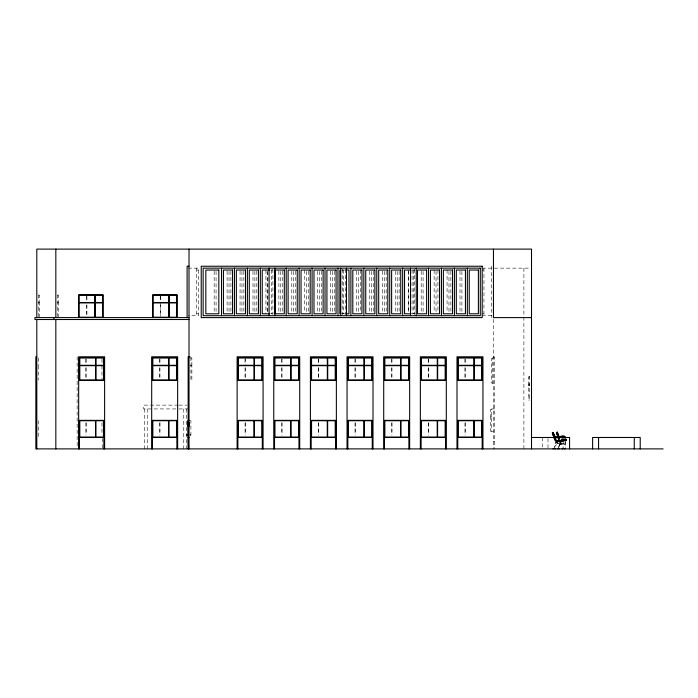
<?xml version="1.0" encoding="UTF-8"?>
<svg xmlns="http://www.w3.org/2000/svg" width="698" height="698" viewBox="0 0 698 698"><rect width="100%" height="100%" fill="white"/><g stroke="black" fill="none" stroke-linecap="round" stroke-linejoin="round"><path stroke-width="0.52" stroke-dasharray="3.49 2.62" d="M190.231 434.601L190.257 434.714M560.25 444.164C561.716 444.678 559.037 439.347 559.709 443.919M559.866 444.417L554.989 440.342L555.687 443.692L554.299 447.54M559.683 444.216C561.576 445.481 564.891 442.043 561.654 440.962M566.488 440.211L566.41 440.604A1.387 1.387 0 0 0 566.34 439.688L566.479 439.958M565.589 440.106L565.066 440.517L565.912 440.237M564.263 440.106L563.068 440.656L563.993 440.551L563.225 440.7L563.365 440.246M561.279 440.359L560.756 441.389L559.22 440.7L558.732 439.731L559.22 439.208L559.848 440.229C559.299 441.267 560.878 442.898 562.466 443.745C567.945 446.205 562.815 438.859 566.253 440.743M566.41 440.281L566.366 439.757M565.86 440.517L565.999 440.351M564.316 440.255L563.216 440.813L563.609 440.56M556.001 444.015C555.303 439.251 558.417 444.609 556.899 444.12M563.033 440.752C562.989 439.295 562.448 442.628 561.524 440.028L563.993 439.976L563.993 440.761L562.256 440.595M564.926 438.868L564.359 438.868M564.176 440.421L563.679 440.708M563.461 440.333L563.399 440.342M564.124 440.333C565.275 439.304 561.166 440.682 561.602 438.78M560.564 440.7L560.965 440.831M559.499 440.708L558.618 441.049M561.506 440.639L561 440.412L561.838 440.517M560.747 440.77L560.354 440.517L561.079 440.708M190.126 434.714L190.694 434.627L190.1 434.601M190.685 434.68L190.1 435.142M562.754 440.813L562.763 440.246L562.832 440.892M560.014 440.621L559.526 440.944M564.542 440.106L564.071 440.866L564.097 439.836A1.126 1.126 0 0 1 564.097 440.7M558.67 447.444C558.4 442.872 568.102 442.218 565.38 447.566M558.313 447.514C561.323 446.144 557.17 438.379 560.241 441.415M565.589 438.841L565.345 439.339M563.216 438.894L562.885 439.496M560.311 440.804L560.555 440.621M561.724 438.841L562.021 439.408L562.318 438.841M561.838 440.403L561.541 440.63M564.124 440.639L561.096 441.354A1.771 1.771 0 0 1 560.258 441.319L559.473 441.084M554.744 447.47C554.893 443.012 565.528 442.043 562.92 447.593M563.007 438.859L562.571 439.417L562.466 438.841M562.126 441.049L560.852 440.438M562.335 440.866L562.78 440.647M561.716 440.613L561.907 441.092L562.832 440.508M563.164 440.883L563.225 447.339M565.572 440.752L565.633 447.313M558.644 439.347L559.203 439.086M561.785 440.403L561.227 440.691M564.028 440.874L562.3 440.918M558.95 440.857L559.22 440.77M560.023 440.953L559.936 440.307L560.887 440.613M556.036 441.18L556.315 441.424A2.67 2.67 0 0 0 557.702 441.52L561.41 440.857L561.297 440.08L557.589 440.7L557.702 441.476L557.013 441.511M557.702 441.52L562.23 440.665L556.681 441.45M556.044 439.792L557.44 440.49L562.082 439.644M561.044 440.229L560.415 440.176M557.632 440.368L556.341 440.063M558.775 439.714L559.552 441.014L559.063 440.351M565.232 440.613L564.263 440.682L564.211 439.871L565.206 439.819L565.232 440.613L565.284 439.827L566.261 439.827L566.261 440.621L560.258 441.319M188.172 268.137L198.529 268.137L198.529 315.705L188.172 315.705M482.039 268.137L530.419 268.137M196.627 270.039L198.529 270.039M270.745 270.039L272.778 270.039M341.531 270.039L345.955 270.039M411.663 270.039L415.101 270.039M482.039 270.039L483.941 270.039M38.704 295.149L39.655 295.149L39.655 302.513L38.704 302.513M57.733 295.149L58.684 295.149L58.684 302.513L57.733 302.513M38.704 302.888L39.655 302.888L39.655 317.224M57.733 302.888L58.684 302.888L58.684 317.224M196.627 313.803L198.529 313.803M270.745 313.803L272.778 313.803M341.531 313.803L345.955 313.803M411.663 313.803L415.101 313.803M482.039 313.803L483.941 313.803M482.039 315.705L493.451 315.705M493.451 356.8L494.402 356.8L494.402 448.893M494.402 357.865L492.5 357.865L492.5 383.551L494.402 383.551M189.969 357.943L191.871 357.943L191.871 365.298L189.969 365.298M492.5 358.44L491.549 358.44L491.549 382.984L492.5 382.984M189.969 365.682L191.871 365.682L191.871 380.017L189.969 380.017M529.608 376.606L528.656 376.606L528.656 400.05L529.608 400.05M528.656 377.984L529.608 377.984M528.656 383.97L529.608 383.97M528.656 384.345L529.608 384.345M528.656 385.34L529.608 385.34M528.656 385.715L529.608 385.715M528.656 398.68L529.608 398.68M178.208 405.128L143.605 405.128L143.605 408.932L178.208 408.932M178.906 405.128L186.994 405.128M178.906 408.932L189.018 408.932M494.402 408.932L491.549 408.932L491.549 431.765L493.451 431.765M491.549 409.316L490.598 409.316L490.598 416.671L491.549 416.671M491.549 417.055L490.598 417.055L490.598 431.39L491.549 431.39M189.969 420.728L190.92 420.728L190.92 437.096L189.969 437.096M190.135 434.994L190.667 434.784M566.287 439.487L564.403 439.539L564.254 438.806M564.699 439.592L566.305 439.618M562.091 439.74L564.01 439.74M564.769 440.141L565.328 440.517M562.719 440.342L563.234 440.421L562.824 440.656M493.451 441.328L494.402 441.328M565.354 439.478L561.052 440.333A1.169 1.169 0 0 1 560.398 440.272L560.267 440.106M557.109 442.759L556.716 442.427L557.187 442.846M560.084 440.106L559.464 439.112M555.687 441.075L555.006 440.202M562.544 440.682L562.352 440.246M560.023 441.956L560.494 442.523M555.407 440.831L554.081 437.629M558.828 440.115L558.13 437.445M554.744 439.932L554.474 439.208M554.989 438.012L555.381 439.243L554.561 439.182M564.141 439.976L561.009 440.56L561.096 441.354M190.571 435.107L190.58 434.601M560.128 440.281L560.232 441.057M560.049 440.29L560.154 441.066M558.871 440.482L558.985 441.258M558.766 440.508L558.871 441.276M563.085 440.133L563.111 440.935M562.065 440.342L562.152 441.136L561.977 440.359M547.991 438.51L547.991 447.854M542.381 437.48L542.381 447.854M529.608 376.231L529.608 400.434M523.893 268.137L523.893 448.893M493.451 319.309L493.451 448.893M491.549 266.235L491.549 317.607M483.941 268.137L483.941 315.705M465.33 422.779L465.33 435.046M465.269 358.99L465.269 364.251M465.269 367.724L465.269 378.988M464.885 358.99L464.885 364.251M464.885 367.724L464.885 378.988M464.947 422.779L464.947 435.046M461.91 271.382L461.91 312.46M459.999 271.103L459.999 312.73M450.873 271.103L450.873 312.73M448.971 271.382L448.971 312.46M447.069 270.039L447.069 312.73M437.934 270.039L437.934 312.73M436.032 271.382L436.032 312.46M434.13 270.039L434.13 312.73M428.685 422.779L428.685 435.046M428.624 358.99L428.624 364.251M428.624 367.724L428.624 380.017M428.24 358.99L428.24 364.251M428.24 367.724L428.24 378.988M428.302 422.779L428.302 435.046M423.093 271.382L423.093 312.46M421.191 271.103L421.191 313.803M414.333 269.219L414.333 314.624M413.687 270.039L413.687 313.803M412.056 270.039L412.056 313.803M408.618 271.382L408.618 312.46M408.251 270.039L408.251 312.73M399.116 271.103L399.116 313.803M397.214 271.382L397.214 312.46M395.312 271.103L395.312 313.803M392.04 422.779L392.04 435.046M391.971 358.99L391.971 364.251M391.971 367.724L391.971 378.988M391.595 358.99L391.595 364.251M391.595 367.724L391.595 380.017M391.657 422.779L391.657 435.046M386.177 271.103L386.177 313.803M384.275 271.382L384.275 312.46M382.373 271.103L382.373 312.73M373.238 271.103L373.238 313.803M371.336 271.382L371.336 312.46M369.434 271.103L369.434 312.73M360.299 270.039L360.299 312.73M358.397 271.382L358.397 312.46M356.495 271.103L356.495 312.73M355.395 422.779L355.395 435.046M355.326 358.99L355.326 364.251M355.326 367.724L355.326 378.988M354.95 358.99L354.95 364.251M354.95 367.724L354.95 378.988M355.012 422.779L355.012 435.046M345.458 269.219L345.458 314.624M343.556 270.039L343.556 313.803M342.666 269.219L342.666 314.624M334.421 271.103L334.421 313.803M332.518 271.382L332.518 312.46M330.616 271.103L330.616 312.73M321.49 271.103L321.49 313.803M319.579 271.382L319.579 312.46M318.75 422.779L318.75 435.046M318.681 358.99L318.681 364.251M318.681 367.724L318.681 378.988M318.297 358.99L318.297 365.298M318.297 367.724L318.297 378.988M318.367 422.779L318.367 435.046M317.677 271.103L317.677 313.803M308.551 271.103L308.551 312.73M306.649 271.382L306.649 312.46M304.738 270.039L304.738 312.73M295.612 271.103L295.612 312.73M293.71 271.382L293.71 312.46M291.808 271.103L291.808 312.73M282.673 271.103L282.673 313.803M282.097 422.779L282.097 435.046M282.036 358.99L282.036 364.251M282.036 367.724L282.036 378.988M281.652 358.99L281.652 365.298M281.652 367.724L281.652 378.988M281.722 422.779L281.722 435.046M280.771 271.382L280.771 312.46M278.868 271.103L278.868 312.73M272.901 269.219L272.901 314.624M271.365 270.039L271.365 313.803M267.831 271.382L267.831 312.46M267.194 271.382L267.194 312.46M265.929 270.039L265.929 313.803M256.794 271.103L256.794 312.73M254.892 271.382L254.892 312.46M252.99 271.103L252.99 312.73M245.452 422.779L245.452 435.046M245.391 357.943L245.391 364.251M245.391 367.724L245.391 378.988M245.007 358.99L245.007 364.251M245.007 367.724L245.007 380.017M245.077 422.779L245.077 435.046M243.855 271.103L243.855 313.803M241.953 271.382L241.953 312.46M240.051 271.103L240.051 313.803M230.916 271.103L230.916 313.803M229.014 271.382L229.014 312.46M227.112 271.103L227.112 312.73M216.075 271.382L216.075 312.46M214.173 271.103L214.173 312.73M196.627 268.137L196.627 315.705M190.92 357.559L190.92 380.393M186.628 408.932L186.628 448.893M183.766 408.932L183.766 448.893M160.723 296.205L160.723 301.457M160.723 302.888L160.723 316.203M160.339 296.205L160.339 301.457M160.339 304.939L160.339 316.203M159.964 358.99L159.964 364.251M159.964 367.724L159.964 378.988M160.025 422.779L160.025 435.046M159.641 422.779L159.641 435.046M159.58 358.99L159.58 365.298M159.58 367.724L159.58 380.017M147.217 408.932L147.217 448.893M144.364 408.932L144.364 448.893M102.336 438.51L102.336 447.854M101.952 358.99L101.952 365.298M101.952 365.682L101.952 378.988M101.952 422.779L101.952 435.046M86.927 296.205L86.927 301.457M86.927 304.939L86.927 316.203M86.552 296.205L86.552 301.457M86.552 304.939L86.552 316.203M86.238 422.779L86.238 435.046M86.168 358.99L86.168 365.298M86.168 367.724L86.168 380.017M85.793 358.99L85.793 365.298M85.793 367.724L85.793 378.988M85.854 422.779L85.854 435.046M77.138 356.8L77.138 447.811M57.733 294.774L57.733 317.224M38.704 294.774L38.704 317.607M38.704 357.943L38.704 365.298M38.704 365.682L38.704 380.017M38.704 420.728L38.704 437.096M557.65 440.499A1.885 1.885 0 0 1 555.739 439.504M562.789 440.674L562.806 439.976L562.771 440.743M560.904 443.343L561.332 443.675L560.904 443.343M557.466 443.431L558.068 443.614L557.466 443.431M556.28 440.455L556.123 441.215L557.274 441.511L557.44 440.743L556.28 440.455M555.416 439.365L554.866 439.871L555.625 440.874L556.175 440.368L555.416 439.365"/><path stroke-width="1.05" d="M188.312 435.255L187.047 435.142L188.312 434.496M558.321 448.509L559.194 448.893M554.317 448.517L555.372 448.893M552.354 432.978L553.497 435.726A8.987 8.987 0 0 0 553.322 435.229L554.151 435.308L554.535 436.547L553.863 436.8L552.362 432.873M558.871 436.765L559.822 437.105L559.299 438.012M554.989 436.965L556.123 437.262L555.652 437.986M188.155 434.68L188.39 434.243M556.664 432.524L558.234 438.17M187.064 435.063L188.312 435.395M187.509 434.653L187.509 435.09M557.126 432.236L556.646 432.716L557.475 435.133M556.699 432.437L556.873 432.385A1.091 1.091 0 0 1 557.318 432.175L557.318 432.175M559.526 438.004L561.864 436.459L563.242 437.951M557.929 448.509L557.24 448.893M553.898 448.448L552.999 448.893M555.94 437.986L558.06 436.826M553.052 432.463L552.476 432.69A1.492 1.492 0 0 1 553.095 432.455L554.273 434.985M556.742 432.769L557.266 432.42L557.685 433.624L557.161 433.973L556.646 432.769M557.606 435.247L558.138 434.915L557.728 433.702L557.196 434.043L557.528 435.334M558.321 438.1L558.871 437.829M558.758 436.634L561.646 436.599L563.085 437.995M189.018 266.235L187.116 266.235L187.116 317.607M269.341 270.039L262.239 270.039L262.239 313.803L269.341 313.803M345.955 270.039L349 270.039L349 313.803L345.955 313.803M410.651 270.039L404.561 270.039L404.561 313.803L410.651 313.803M189.018 317.607L34.9 317.607L34.9 319.51L189.018 319.51M531.51 317.607L493.451 317.607L493.451 249.107M36.802 356.8L35.851 356.8L35.851 448.893L663.1 448.893M189.969 356.8L188.155 356.8L188.155 448.893M188.155 420.353L189.018 420.353M188.155 420.938L188.469 448.893M188.155 422.552L189.106 422.578M188.155 422.683L189.263 422.683M188.155 422.918L189.106 422.918M188.155 423.067L189.263 423.067M188.155 423.363L189.106 423.363M188.155 423.669L189.263 423.669M188.155 423.887L189.106 423.887M188.155 424.428L189.263 424.428M188.155 424.55L189.106 424.55M188.155 425.274L189.106 425.291M188.155 425.78L189.106 425.78M188.155 426.138L189.106 426.138M188.469 426.321L188.469 443.431M188.155 434.802L187.047 434.601L187.047 435.142M187.081 434.985L188.312 434.871M79.424 437.48L103.854 437.48M152.452 437.48L176.882 437.48M188.155 437.48L189.018 437.48M237.878 437.48L262.308 437.48M274.523 437.48L298.962 437.48M311.177 437.48L335.607 437.48M347.822 437.48L372.252 437.48M384.467 437.48L408.897 437.48M421.112 437.48L445.542 437.48M457.757 437.48L482.187 437.48M531.51 437.48L569.559 437.48L569.559 448.893M188.469 443.605L188.6 448.709M562.954 448.631L562.003 448.893M565.406 448.622L564.63 448.893M554.814 436.398C557.754 438.065 563.914 433.938 565.677 438.021M558.732 436.189C560.503 437.96 564.089 434.235 565.511 437.288M554.352 434.941L555.303 438.283M554.282 435.02L555.381 438.239M558.287 434.749L557.432 432.263M565.432 437.506L565.528 437.969M558.365 434.741L559.133 438.1M553.462 435.622L554.212 438.344M557.484 435.186L557.545 435.098A10.732 10.732 0 0 1 557.65 435.5L557.519 435.282M557.571 435.482L558.182 435.081L558.836 437.672L558.278 437.925L557.972 436.66L558.522 436.407L557.946 436.599L557.623 435.404L558.365 438.388M640.214 448.893L640.214 437.48L592.619 437.48L592.619 448.893M634.264 437.48L634.264 448.893M598.57 437.48L598.57 448.893M531.51 448.893L531.51 249.107L36.802 249.107L36.802 317.607M482.946 448.893L482.946 356.8L456.998 356.8L456.998 448.893M482.187 448.893L482.187 420.353L457.757 420.353L457.757 448.893M467.346 268.137L467.346 315.705M454.407 268.137L454.407 315.705M446.301 448.893L446.301 356.8L420.353 356.8L420.353 448.893M445.542 448.893L445.542 420.353L421.112 420.353L421.112 448.893M441.468 268.137L441.468 315.705M428.528 268.137L428.528 315.705M416.235 268.137L416.235 315.705M410.52 268.137L410.52 315.705M409.656 448.893L409.656 356.8L383.708 356.8L383.708 448.893M408.897 448.893L408.897 420.353L384.467 420.353L384.467 448.893M402.659 268.137L402.659 315.705M389.72 268.137L389.72 315.705M376.78 268.137L376.78 315.705M373.011 448.893L373.011 356.8L347.054 356.8L347.054 448.893M372.252 448.893L372.252 420.353L347.822 420.353L347.822 448.893M363.841 268.137L363.841 315.705M350.902 268.137L350.902 315.705M346.47 268.137L346.47 315.705M340.764 268.137L340.764 315.705M339.865 270.039L339.865 313.803M337.963 268.137L337.963 315.705M336.366 448.893L336.366 356.8L310.409 356.8L310.409 448.893M335.607 448.893L335.607 420.353L311.177 420.353L311.177 448.893M325.024 268.137L325.024 315.705M312.085 268.137L312.085 315.705M299.721 448.893L299.721 356.8L273.764 356.8L273.764 448.893M299.145 268.137L299.145 315.705M298.962 448.893L298.962 420.353L274.523 420.353L274.523 448.893M286.206 268.137L286.206 315.705M274.803 268.137L274.803 315.705M269.096 268.137L269.096 315.705M263.076 448.893L263.076 356.8L237.119 356.8L237.119 448.893M262.308 448.893L262.308 420.353L237.878 420.353L237.878 448.893M260.337 268.137L260.337 315.705M247.397 268.137L247.397 315.705M234.458 268.137L234.458 315.705M221.519 268.137L221.519 315.705M189.018 249.107L189.018 448.893M188.312 421.034L188.312 426.138M177.641 448.893L177.641 356.8L151.693 356.8L151.693 448.893M177.109 317.607L177.109 294.774L152.679 294.774L152.679 317.607M176.882 448.893L176.882 420.353L152.452 420.353L152.452 448.893M104.613 448.893L104.613 356.8L78.665 356.8L78.665 448.893M103.854 448.893L103.854 420.353L79.424 420.353L79.424 448.893M103.095 317.607L103.095 294.774L78.665 294.774L78.665 317.607M55.831 249.107L55.831 317.607M55.831 319.51L55.831 448.893M53.929 317.607L53.929 319.51M36.802 319.51L36.802 448.893M553.025 432.699L552.38 433.039L552.903 434.217L553.54 433.877L553.025 432.699M553.593 433.955L552.938 434.287L553.435 435.473L554.09 435.142L553.593 433.955M554.561 436.616L553.889 436.861L554.264 438.108L554.936 437.855L554.561 436.616M482.187 266.235L201.233 266.235L201.233 317.607L482.187 317.607L482.187 266.235M480.285 268.137L203.135 268.137L203.135 315.705L480.285 315.705L480.285 268.137M218.814 270.039L205.84 270.039L205.84 313.803L218.814 313.803L218.814 270.039M232.556 270.039L223.421 270.039L223.421 313.803L232.556 313.803L232.556 270.039M245.495 270.039L236.36 270.039L236.36 313.803L245.495 313.803L245.495 270.039M258.435 270.039L249.299 270.039L249.299 313.803L258.435 313.803L258.435 270.039M284.304 270.039L275.178 270.039L275.178 313.803L284.304 313.803L284.304 270.039M297.243 270.039L288.108 270.039L288.108 313.803L297.243 313.803L297.243 270.039M310.182 270.039L301.047 270.039L301.047 313.803L310.182 313.803L310.182 270.039M323.122 270.039L313.987 270.039L313.987 313.803L323.122 313.803L323.122 270.039M336.061 270.039L326.926 270.039L326.926 313.803L336.061 313.803L336.061 270.039M361.939 270.039L352.804 270.039L352.804 313.803L361.939 313.803L361.939 270.039M374.878 270.039L365.743 270.039L365.743 313.803L374.878 313.803L374.878 270.039M387.818 270.039L378.682 270.039L378.682 313.803L387.818 313.803L387.818 270.039M400.757 270.039L391.622 270.039L391.622 313.803L400.757 313.803L400.757 270.039M426.626 270.039L417.5 270.039L417.5 313.803L426.626 313.803L426.626 270.039M439.566 270.039L430.439 270.039L430.439 313.803L439.566 313.803L439.566 270.039M452.505 270.039L443.37 270.039L443.37 313.803L452.505 313.803L452.505 270.039M465.444 270.039L456.309 270.039L456.309 313.803L465.444 313.803L465.444 270.039M478.383 270.039L469.248 270.039L469.248 313.803L478.383 313.803L478.383 270.039M94.823 295.149L79.04 295.149L79.04 302.513L94.823 302.513L94.823 295.149M102.711 295.149L95.207 295.149L95.207 302.513L102.711 302.513L102.711 295.149M168.837 295.149L153.063 295.149L153.063 302.513L168.837 302.513L168.837 295.149M176.734 295.149L169.221 295.149L169.221 302.513L176.734 302.513L176.734 295.149M94.823 302.888L79.04 302.888L79.04 317.224L94.823 317.224L94.823 302.888M102.711 302.888L95.207 302.888L95.207 317.224L102.711 317.224L102.711 302.888M168.837 302.888L153.063 302.888L153.063 317.224L168.837 317.224L168.837 302.888M176.734 302.888L169.221 302.888L169.221 317.224L176.734 317.224L176.734 302.888M103.854 357.559L79.424 357.559L79.424 380.393L103.854 380.393L103.854 357.559M176.882 357.559L152.452 357.559L152.452 380.393L176.882 380.393L176.882 357.559M262.308 357.559L237.878 357.559L237.878 380.393L262.308 380.393L262.308 357.559M298.962 357.559L274.523 357.559L274.523 380.393L298.962 380.393L298.962 357.559M335.607 357.559L311.177 357.559L311.177 380.393L335.607 380.393L335.607 357.559M372.252 357.559L347.822 357.559L347.822 380.393L372.252 380.393L372.252 357.559M408.897 357.559L384.467 357.559L384.467 380.393L408.897 380.393L408.897 357.559M445.542 357.559L421.112 357.559L421.112 380.393L445.542 380.393L445.542 357.559M482.187 357.559L457.757 357.559L457.757 380.393L482.187 380.393L482.187 357.559M95.582 357.943L79.808 357.943L79.808 365.298L95.582 365.298L95.582 357.943M103.47 357.943L95.966 357.943L95.966 365.298L103.47 365.298L103.47 357.943M168.611 357.943L152.836 357.943L152.836 365.298L168.611 365.298L168.611 357.943M176.507 357.943L168.995 357.943L168.995 365.298L176.507 365.298L176.507 357.943M254.046 357.943L238.262 357.943L238.262 365.298L254.046 365.298L254.046 357.943M261.933 357.943L254.421 357.943L254.421 365.298L261.933 365.298L261.933 357.943M290.691 357.943L274.907 357.943L274.907 365.298L290.691 365.298L290.691 357.943M298.578 357.943L291.066 357.943L291.066 365.298L298.578 365.298L298.578 357.943M327.336 357.943L311.552 357.943L311.552 365.298L327.336 365.298L327.336 357.943M335.223 357.943L327.72 357.943L327.72 365.298L335.223 365.298L335.223 357.943M363.981 357.943L348.197 357.943L348.197 365.298L363.981 365.298L363.981 357.943M371.868 357.943L364.365 357.943L364.365 365.298L371.868 365.298L371.868 357.943M400.626 357.943L384.842 357.943L384.842 365.298L400.626 365.298L400.626 357.943M408.513 357.943L401.01 357.943L401.01 365.298L408.513 365.298L408.513 357.943M437.271 357.943L421.496 357.943L421.496 365.298L437.271 365.298L437.271 357.943M445.158 357.943L437.655 357.943L437.655 365.298L445.158 365.298L445.158 357.943M473.916 357.943L458.141 357.943L458.141 365.298L473.916 365.298L473.916 357.943M481.812 357.943L474.3 357.943L474.3 365.298L481.812 365.298L481.812 357.943M95.582 365.682L79.808 365.682L79.808 380.017L95.582 380.017L95.582 365.682M103.47 365.682L95.966 365.682L95.966 380.017L103.47 380.017L103.47 365.682M168.611 365.682L152.836 365.682L152.836 380.017L168.611 380.017L168.611 365.682M176.507 365.682L168.995 365.682L168.995 380.017L176.507 380.017L176.507 365.682M254.046 365.682L238.262 365.682L238.262 380.017L254.046 380.017L254.046 365.682M261.933 365.682L254.421 365.682L254.421 380.017L261.933 380.017L261.933 365.682M290.691 365.682L274.907 365.682L274.907 380.017L290.691 380.017L290.691 365.682M298.578 365.682L291.066 365.682L291.066 380.017L298.578 380.017L298.578 365.682M327.336 365.682L311.552 365.682L311.552 380.017L327.336 380.017L327.336 365.682M335.223 365.682L327.72 365.682L327.72 380.017L335.223 380.017L335.223 365.682M363.981 365.682L348.197 365.682L348.197 380.017L363.981 380.017L363.981 365.682M371.868 365.682L364.365 365.682L364.365 380.017L371.868 380.017L371.868 365.682M400.626 365.682L384.842 365.682L384.842 380.017L400.626 380.017L400.626 365.682M408.513 365.682L401.01 365.682L401.01 380.017L408.513 380.017L408.513 365.682M437.271 365.682L421.496 365.682L421.496 380.017L437.271 380.017L437.271 365.682M445.158 365.682L437.655 365.682L437.655 380.017L445.158 380.017L445.158 365.682M473.916 365.682L458.141 365.682L458.141 380.017L473.916 380.017L473.916 365.682M481.812 365.682L474.3 365.682L474.3 380.017L481.812 380.017L481.812 365.682M95.521 420.728L79.808 420.728L79.808 437.096L95.521 437.096L95.521 420.728M103.47 420.728L95.905 420.728L95.905 437.096L103.47 437.096L103.47 420.728M168.55 420.728L152.836 420.728L152.836 437.096L168.55 437.096L168.55 420.728M176.507 420.728L168.933 420.728L168.933 437.096L176.507 437.096L176.507 420.728M253.976 420.728L238.262 420.728L238.262 437.096L253.976 437.096L253.976 420.728M261.933 420.728L254.36 420.728L254.36 437.096L261.933 437.096L261.933 420.728M290.621 420.728L274.907 420.728L274.907 437.096L290.621 437.096L290.621 420.728M298.578 420.728L291.005 420.728L291.005 437.096L298.578 437.096L298.578 420.728M327.266 420.728L311.552 420.728L311.552 437.096L327.266 437.096L327.266 420.728M335.223 420.728L327.65 420.728L327.65 437.096L335.223 437.096L335.223 420.728M363.92 420.728L348.197 420.728L348.197 437.096L363.92 437.096L363.92 420.728M371.868 420.728L364.295 420.728L364.295 437.096L371.868 437.096L371.868 420.728M400.565 420.728L384.842 420.728L384.842 437.096L400.565 437.096L400.565 420.728M408.513 420.728L400.94 420.728L400.94 437.096L408.513 437.096L408.513 420.728M437.21 420.728L421.496 420.728L421.496 437.096L437.21 437.096L437.21 420.728M445.158 420.728L437.594 420.728L437.594 437.096L445.158 437.096L445.158 420.728M473.855 420.728L458.141 420.728L458.141 437.096L473.855 437.096L473.855 420.728M481.812 420.728L474.239 420.728L474.239 437.096L481.812 437.096L481.812 420.728"/></g></svg>
